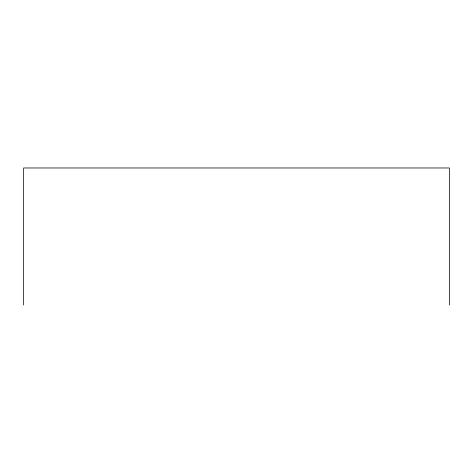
<?xml version="1.0" encoding="UTF-8"?>
<svg xmlns="http://www.w3.org/2000/svg" width="473" height="473" viewBox="0 0 473 473"><rect width="100%" height="100%" fill="white"/><g stroke="black" fill="none" stroke-linecap="round" stroke-linejoin="round"><path stroke-width="0.71" d="M449.35 305.026L449.35 167.974L23.65 167.974L23.65 305.026"/></g></svg>
